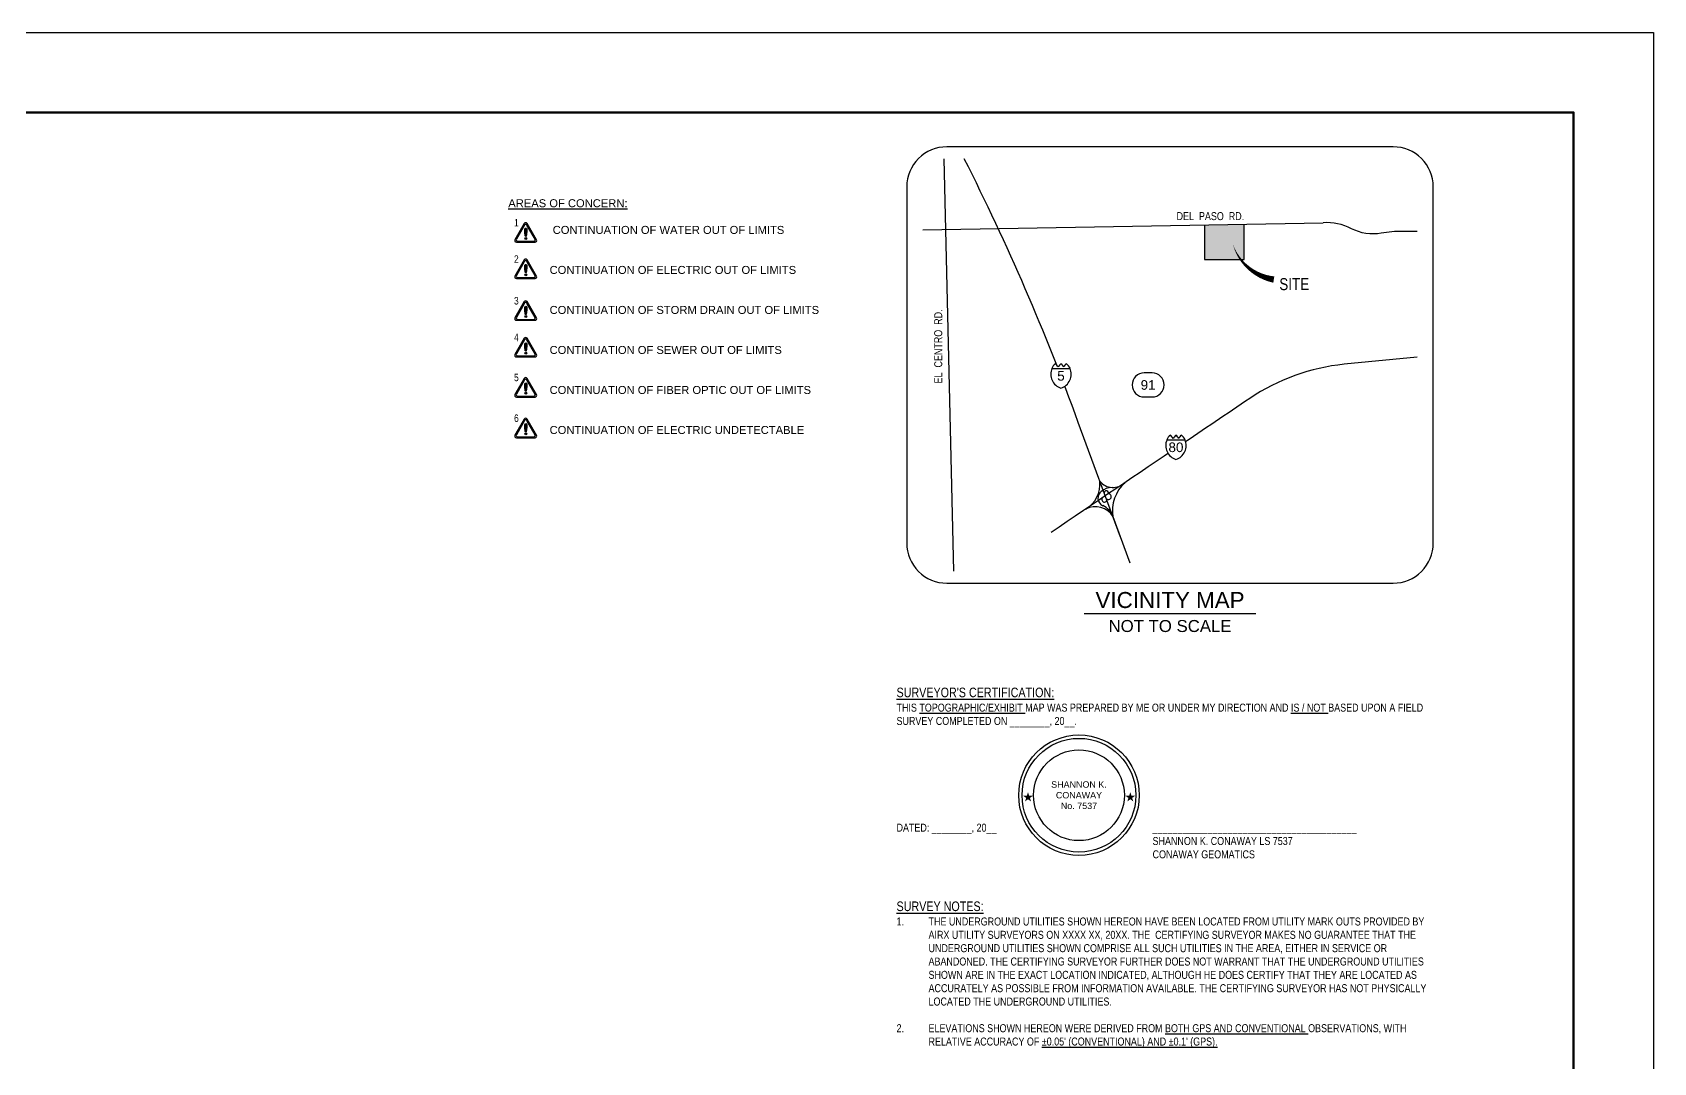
# Paper-space layout 'Topo 24X36' of a CAD drawing. Extents: x 0 to 206, y -2 to 35.
# Drawn here: x 15.74 to 36, y 11.12 to 24 of the extents above; entities that cross this region are included whole.
import ezdxf
from ezdxf.enums import TextEntityAlignment as Align

# ---------------------------------------------------------------- set-up
doc = ezdxf.new("R2010")
doc.units = 21
doc.header["$MEASUREMENT"] = 0
doc.set_wipeout_variables(frame=1)
doc.layers.get('0').update_dxf_attribs({"color": 253})
doc.layers.get('Defpoints').update_dxf_attribs({"color": 253})
for name, color, linetype, lineweight in [('V-ANNO-TTLB-ATRB-', 253, 'Continuous', 25), ('V-ANNO-TTLB-HVY-', 253, 'Continuous', 80), ('V-DETL-ANNO-', 253, 'Continuous', 25), ('V-DETL-VMAP-', 253, 'Continuous', 25), ('V-DETL-VMAP-ANNO-', 253, 'Continuous', 25), ('V-DETL-VMAP-HTCH-', 253, 'Continuous', 25)]:
    doc.layers.add(name, color=color, linetype=linetype, lineweight=lineweight)
doc.styles.add('CG-Symbol', font='arial.ttf', dxfattribs={"width": 0.8, "height": 0.09375})
doc.styles.add('NCS', font='arial.ttf', dxfattribs={"height": 0.1})
doc.styles.add('NCS1', font='arial.ttf', dxfattribs={"width": 0.8, "height": 0.09375})
doc.styles.get("Standard").update_dxf_attribs({"font": 'arial.ttf'})

# ---------------------------------------------------------------- blocks, each defined once
blk = doc.blocks.new('Interstate Number')
at = {"color": 0}
blk.add_wipeout([(-0.07, 0.152), (-0.069, 0.151), (-0.067, 0.15), (-0.066, 0.149), (-0.064, 0.147), (-0.062, 0.145), (-0.06, 0.144), (-0.059, 0.143), (-0.058, 0.142), (-0.056, 0.14), (-0.055, 0.139), (-0.052, 0.137), (-0.051, 0.135), (-0.049, 0.134), (-0.048, 0.132), (-0.046, 0.13), (-0.044, 0.128), (-0.043, 0.126), (-0.041, 0.124), (-0.04, 0.122), (-0.039, 0.121), (-0.037, 0.119), (-0.036, 0.117), (-0.035, 0.115), (-0.034, 0.117), (-0.033, 0.119), (-0.031, 0.121), (-0.03, 0.123), (-0.028, 0.125), (-0.026, 0.128), (-0.023, 0.131), (-0.02, 0.135), (-0.018, 0.137), (-0.015, 0.139), (-0.014, 0.14), (-0.013, 0.142), (-0.01, 0.144), (-0.007, 0.146), (-0.004, 0.149), (-0.002, 0.151), (-0.001, 0.151), (0, 0.152), (0, 0.151), (0.003, 0.149), (0.005, 0.147), (0.008, 0.145), (0.01, 0.144), (0.011, 0.142), (0.013, 0.141), (0.017, 0.137), (0.02, 0.134), (0.022, 0.131), (0.025, 0.129), (0.027, 0.126), (0.029, 0.123), (0.031, 0.12), (0.033, 0.118), (0.034, 0.116), (0.034, 0.115), (0.036, 0.118), (0.037, 0.12), (0.04, 0.123), (0.042, 0.126), (0.044, 0.129), (0.047, 0.132), (0.049, 0.134), (0.051, 0.136), (0.053, 0.138), (0.056, 0.141), (0.059, 0.143), (0.061, 0.145), (0.064, 0.148), (0.066, 0.15), (0.068, 0.151), (0.069, 0.152), (0.071, 0.15), (0.073, 0.149), (0.075, 0.147), (0.077, 0.145), (0.08, 0.143), (0.082, 0.141), (0.084, 0.139), (0.086, 0.137), (0.089, 0.135), (0.091, 0.132), (0.093, 0.129), (0.095, 0.127), (0.097, 0.125), (0.098, 0.123), (0.1, 0.121), (0.101, 0.119), (0.103, 0.117), (0.104, 0.116), (0.105, 0.114), (0.107, 0.111), (0.109, 0.108), (0.111, 0.105), (0.112, 0.102), (0.114, 0.099), (0.115, 0.095), (0.116, 0.093), (0.117, 0.09), (0.118, 0.088), (0.12, 0.084), (0.121, 0.082), (0.122, 0.078), (0.123, 0.074), (0.124, 0.071), (0.125, 0.066), (0.126, 0.063), (0.126, 0.061), (0.127, 0.057), (0.128, 0.053), (0.128, 0.049), (0.129, 0.047), (0.129, 0.043), (0.13, 0.039), (0.13, 0.036), (0.13, 0.035), (0.13, 0.032), (0.13, 0.028), (0.13, 0.024), (0.13, 0.02), (0.13, 0.015), (0.13, 0.012), (0.13, 0.009), (0.13, 0.006), (0.129, 0.002), (0.129, -0.003), (0.128, -0.007), (0.127, -0.011), (0.127, -0.014), (0.126, -0.016), (0.126, -0.02), (0.125, -0.023), (0.124, -0.027), (0.123, -0.03), (0.122, -0.032), (0.121, -0.035), (0.12, -0.038), (0.119, -0.041), (0.119, -0.043), (0.117, -0.046), (0.116, -0.049), (0.115, -0.052), (0.114, -0.055), (0.112, -0.058), (0.111, -0.06), (0.11, -0.062), (0.109, -0.064), (0.108, -0.067), (0.106, -0.07), (0.104, -0.073), (0.102, -0.077), (0.1, -0.08), (0.098, -0.082), (0.097, -0.084), (0.095, -0.086), (0.094, -0.088), (0.092, -0.091), (0.09, -0.094), (0.088, -0.096), (0.086, -0.099), (0.083, -0.101), (0.082, -0.103), (0.08, -0.105), (0.078, -0.107), (0.077, -0.108), (0.075, -0.11), (0.072, -0.113), (0.07, -0.115), (0.068, -0.117), (0.065, -0.119), (0.063, -0.121), (0.061, -0.123), (0.059, -0.124), (0.056, -0.126), (0.054, -0.128), (0.051, -0.13), (0.047, -0.133), (0.043, -0.135), (0.039, -0.138), (0.034, -0.141), (0.031, -0.142), (0.029, -0.143), (0.026, -0.145), (0.022, -0.147), (0.016, -0.149), (0.013, -0.15), (0.009, -0.152), (0.006, -0.153), (0.003, -0.154), (0.001, -0.155), (0, -0.155), (-0.003, -0.154), (-0.007, -0.152), (-0.012, -0.151), (-0.017, -0.149), (-0.022, -0.147), (-0.026, -0.144), (-0.03, -0.143), (-0.034, -0.141), (-0.038, -0.138), (-0.042, -0.136), (-0.047, -0.133), (-0.053, -0.128), (-0.058, -0.125), (-0.061, -0.122), (-0.065, -0.119), (-0.07, -0.115), (-0.073, -0.112), (-0.076, -0.109), (-0.079, -0.106), (-0.082, -0.103), (-0.085, -0.1), (-0.087, -0.097), (-0.089, -0.094), (-0.092, -0.091), (-0.094, -0.088), (-0.097, -0.084), (-0.099, -0.082), (-0.101, -0.078), (-0.104, -0.074), (-0.106, -0.07), (-0.108, -0.066), (-0.11, -0.063), (-0.111, -0.06), (-0.113, -0.055), (-0.116, -0.05), (-0.118, -0.044), (-0.12, -0.04), (-0.121, -0.036), (-0.122, -0.032), (-0.124, -0.027), (-0.125, -0.024), (-0.125, -0.021), (-0.126, -0.019), (-0.127, -0.013), (-0.127, -0.011), (-0.128, -0.006), (-0.129, -0.001), (-0.13, 0.005), (-0.13, 0.01), (-0.13, 0.014), (-0.13, 0.018), (-0.13, 0.018), (-0.13, 0.022), (-0.13, 0.026), (-0.13, 0.03), (-0.13, 0.035), (-0.13, 0.038), (-0.129, 0.041), (-0.129, 0.044), (-0.129, 0.046), (-0.129, 0.048), (-0.128, 0.053), (-0.127, 0.058), (-0.126, 0.063), (-0.125, 0.068), (-0.124, 0.071), (-0.123, 0.074), (-0.122, 0.077), (-0.122, 0.078), (-0.12, 0.082), (-0.119, 0.085), (-0.118, 0.089), (-0.116, 0.093), (-0.115, 0.096), (-0.114, 0.098), (-0.113, 0.101), (-0.111, 0.104), (-0.11, 0.107), (-0.108, 0.11), (-0.106, 0.113), (-0.104, 0.116), (-0.102, 0.119), (-0.1, 0.122), (-0.098, 0.125), (-0.095, 0.128), (-0.094, 0.13), (-0.093, 0.131), (-0.092, 0.132), (-0.089, 0.135), (-0.087, 0.137), (-0.085, 0.139), (-0.083, 0.141), (-0.081, 0.143), (-0.079, 0.145), (-0.076, 0.147), (-0.074, 0.149), (-0.072, 0.15), (-0.071, 0.151)], dxfattribs=at).translate(0, 0, -0.001)
blk.add_line((-0.114, 0.094), (0.114, 0.094), dxfattribs=at)
for centre, radius, start, end in [((0.055, 0.022), 0.183, 156.7986, 252.5535), ((0.006, 0.044), 0.13, 125.8803, 157.2935), ((-0.146, 0.044), 0.13, 31.3187, 54.1197), ((0.076, 0.044), 0.13, 125.8803, 148.6813), ((-0.076, 0.044), 0.13, 31.3187, 54.1197), ((-0.055, 0.022), 0.183, 287.4465, 23.2014), ((0.145, 0.044), 0.13, 125.8803, 148.6813), ((-0.014, 0.037), 0.14, 24.3192, 53.5252)]:
    blk.add_arc(centre, radius, start, end, dxfattribs=at)
at = {"color": 0, "style": 'CG-Symbol', "width": 0.8}
blk.add_attdef('INTERSTATENUMBER', text='', height=0.0938, dxfattribs=at).set_placement((0, 0), align=Align.MIDDLE)
blk = doc.blocks.new('*U198')
for points in [[(-0.637, 0.039), (-0.651, -0.006), (-0.699, -0.006), (-0.66, -0.034), (-0.675, -0.078), (-0.637, -0.051), (-0.599, -0.078), (-0.613, -0.034), (-0.575, -0.006), (-0.622, -0.006)], [(0.642, 0.039), (0.627, -0.006), (0.58, -0.006), (0.618, -0.034), (0.604, -0.078), (0.642, -0.051), (0.68, -0.078), (0.665, -0.034), (0.703, -0.006), (0.656, -0.006)]]:
    blk.add_hatch(color=1).paths.add_polyline_path(points)
at = {"color": 2}
blk.add_circle((0, 0), 0.753, dxfattribs=at)
at = {"color": 1}
blk.add_circle((0, 0), 0.711, dxfattribs=at)
at = {"color": 2, "linetype": 'Continuous'}
blk.add_circle((0, 0), 0.567, dxfattribs=at)
at = {"color": 1, "insert": (0, 0), "char_height": 0.08, "width": 1.05, "attachment_point": 5, "style": 'NCS'}
blk.add_mtext('SHANNON K. CONAWAY\\PNo. 7537 ', dxfattribs=at)
blk = doc.blocks.new('*U211')
blk.add_blockref('*U198', (2.28, -1.345))
at = {"layer": 'V-DETL-ANNO-', "insert": (0, 0), "char_height": 0.1, "width": 6.72855, "attachment_point": 1, "style": 'NCS1'}
blk.add_mtext("\\pxt32;{\\H1.2x;\\L\\C2;SURVEYOR'S CERTIFICATION:\\H0.8333x;\\l\\C256;\\PTHIS \\LTOPOGRAPHIC/EXHIBIT\\l MAP WAS PREPARED BY ME OR UNDER MY DIRECTION AND \\LIS / NOT\\l BASED UPON A FIELD SURVEY COMPLETED ON }________, 20__{\\H0.99996x;.\\P\\P\\P\\P\\P\\P\\P\\PDATED: ________, 20__^I_________________________________________\\Fsimplex|c0;\\P\\fArial|b0|i0|c0|p34;^ISHANNON K. CONAWAY LS 7537\\P^ICONAWAY GEOMATICS}", dxfattribs=at)
blk = doc.blocks.new('24x36')
at = {"layer": 'Defpoints'}
blk.add_lwpolyline([(0, 24), (36, 24), (36, 0), (0, 0)], close=True, dxfattribs=at)
at = {"layer": 'V-ANNO-TTLB-HVY-'}
blk.add_lwpolyline([(1, 1), (35, 1), (35, 23), (1, 23)], close=True, dxfattribs=at)
at = {"layer": 'V-ANNO-TTLB-ATRB-', "style": 'NCS1', "width": 0.8}
for tag, height, p in [('REV6DESCRIPTION', 0.0938, (18.975, 2.875)), ('REV6DATE', 0.0938, (21.725, 2.875)), ('REV6INITIAL', 0.0938, (22.35, 2.875)), ('REV5DESCRIPTION', 0.0938, (18.975, 2.625)), ('REV5DATE', 0.0938, (21.725, 2.625)), ('REV5INITIAL', 0.0938, (22.35, 2.625)), ('REV4DESCRIPTION', 0.0938, (18.975, 2.375)), ('REV4DATE', 0.0938, (21.725, 2.375)), ('REV4INITIAL', 0.0938, (22.35, 2.375)), ('REV3DESCRIPTION', 0.0938, (18.975, 2.125)), ('REV3DATE', 0.0938, (21.725, 2.125)), ('REV3INITIAL', 0.0938, (22.35, 2.125)), ('REV2DESCRIPTION', 0.0938, (18.975, 1.875)), ('REV2DATE', 0.0938, (21.725, 1.875)), ('REV2INITIAL', 0.0938, (22.35, 1.875)), ('REV1DESCRIPTION', 0.0938, (18.975, 1.625)), ('REV1DATE', 0.0938, (21.725, 1.625)), ('REV1INITIAL', 0.0938, (22.35, 1.625)), ('SHEET-#', 0.2, (34.025, 1.175)), ('TOTAL-#', 0.2, (34.675, 1.175))]:
    blk.add_attdef(tag, text='', height=height, dxfattribs=at).set_placement(p, align=Align.MIDDLE_CENTER)
at = {"layer": 'V-ANNO-TTLB-ATRB-', "style": 'NCS1', "flags": 8}
for tag, p in [('PROJECTNAME', (31.1, 2.75)), ('CLIENTNAME', (31.1, 2.25)), ('SHEETDESCRIPTION', (31.095, 1.75))]:
    blk.add_attdef(tag, text='', height=0.2, dxfattribs=at).set_placement(p, align=Align.MIDDLE_CENTER)
at = {"layer": 'V-ANNO-TTLB-ATRB-', "style": 'NCS1'}
for tag, p in [('PROJNUM', (27.85, 2.22)), ('SCALE', (34.35, 2.22)), ('DRAWNBY', (27.85, 1.72)), ('DATE', (34.35, 1.72)), ('CHECKEDBY', (27.85, 1.22))]:
    blk.add_attdef(tag, text='', height=0.1, dxfattribs=at).set_placement(p, align=Align.MIDDLE_CENTER)
blk = doc.blocks.new('*U212')
at = {"layer": 'V-DETL-ANNO-', "insert": (0, 0), "char_height": 0.1, "width": 6.69836, "attachment_point": 1, "style": 'NCS1'}
blk.add_mtext("\\pxi-4,l4;{\\H1.2x;\\L\\C2;SURVEY NOTES:}\\P1.^ITHE UNDERGROUND UTILITIES SHOWN HEREON HAVE BEEN LOCATED FROM UTILITY MARK OUTS PROVIDED BY AIRX UTILITY SURVEYORS ON XXXX XX, 20XX. THE  CERTIFYING SURVEYOR MAKES NO GUARANTEE THAT THE UNDERGROUND UTILITIES SHOWN COMPRISE ALL SUCH UTILITIES IN THE AREA, EITHER IN SERVICE OR ABANDONED. THE CERTIFYING SURVEYOR FURTHER DOES NOT WARRANT THAT THE UNDERGROUND UTILITIES SHOWN ARE IN THE EXACT LOCATION INDICATED, ALTHOUGH HE DOES CERTIFY THAT THEY ARE LOCATED AS ACCURATELY AS POSSIBLE FROM INFORMATION AVAILABLE. THE CERTIFYING SURVEYOR HAS NOT PHYSICALLY LOCATED THE UNDERGROUND UTILITIES.\\P\\P2.^IELEVATIONS SHOWN HEREON WERE DERIVED FROM {\\LBOTH GPS AND CONVENTIONAL} OBSERVATIONS, WITH RELATIVE ACCURACY OF {\\L±0.05' (CONVENTIONAL) AND ±0.1' (GPS).}", dxfattribs=at)
blk = doc.blocks.new('Area of Concern')
blk.add_wipeout([(-0.141, -0.105), (-0.129, -0.126), (0.129, -0.126), (0.141, -0.105), (0.012, 0.118), (-0.012, 0.118)])
at = {"true_color": 0x000000}
h = blk.add_hatch(color=18, dxfattribs=at)
h.dxf.hatch_style = 1
h.paths.add_polyline_path([(-0.018, 0.107), (-0.135, -0.095, 0.57735), (-0.117, -0.126), (0.117, -0.126, 0.57735), (0.135, -0.095), (0.018, 0.107, 0.57735)])
h.paths.add_polyline_path([(0.014, 0.089), (0.117, -0.089, -0.57735), (0.103, -0.114), (-0.103, -0.114, -0.57735), (-0.117, -0.089), (-0.014, 0.089, -0.57735)], flags=16)
h.paths.add_polyline_path([(0.012, 0.039), (0.012, 0.014, -0.051403), (0.006, -0.048, -0.813107), (-0.006, -0.048, -0.051403), (-0.012, 0.014), (-0.012, 0.039, -1)], flags=0)
h.paths.add_polyline_path([(0.012, -0.079, -1), (-0.012, -0.079, -1)], flags=0)
h.paths.add_polyline_path([(0.012, -0.079, 1), (-0.012, -0.079, 1)], flags=0)
h = blk.add_hatch(color=18, dxfattribs=at)
h.dxf.hatch_style = 1
h.paths.add_polyline_path([(0.012, 0.014), (0.012, 0.039, 1), (-0.012, 0.039), (-0.012, 0.014, 0.051403), (-0.006, -0.048, 0.813107), (0.006, -0.048, 0.051403)])
h.paths.add_polyline_path([(0.012, -0.079, 1), (-0.012, -0.079, 1)])
at = {"color": 0}
for points in [[(0.117, -0.126, 0.57735), (0.135, -0.095), (0.018, 0.107, 0.57735), (-0.018, 0.107), (-0.135, -0.095, 0.57735), (-0.117, -0.126)], [(0.103, -0.114, 0.57735), (0.117, -0.089), (0.014, 0.089, 0.57735), (-0.014, 0.089), (-0.117, -0.089, 0.57735), (-0.103, -0.114)], [(-0.006, -0.048, -0.051403), (-0.012, 0.014), (-0.012, 0.039, -1), (0.012, 0.039), (0.012, 0.014, -0.051403), (0.006, -0.048, -0.813107)]]:
    blk.add_lwpolyline(points, format="xyb", close=True, dxfattribs=at)
blk.add_circle((0, -0.079), 0.0124, dxfattribs=at)
at = {"color": 0, "style": 'CG-Symbol', "width": 0.8}
blk.add_attdef('AREAOFCONCERN#', text='', height=0.0938, dxfattribs=at).set_placement((-0.117, 0.118), align=Align.MIDDLE)
blk = doc.blocks.new('Highway Number')
blk.add_wipeout([(-0.05, 0.15), (0.05, 0.15), (0.054, 0.15), (0.063, 0.149), (0.073, 0.148), (0.08, 0.147), (0.093, 0.144), (0.104, 0.14), (0.114, 0.136), (0.126, 0.129), (0.138, 0.122), (0.144, 0.117), (0.153, 0.109), (0.16, 0.102), (0.167, 0.094), (0.171, 0.089), (0.178, 0.078), (0.183, 0.07), (0.185, 0.065), (0.189, 0.057), (0.191, 0.05), (0.194, 0.043), (0.196, 0.036), (0.197, 0.03), (0.199, 0.019), (0.199, 0.013), (0.2, 0.005), (0.2, -0.005), (0.2, -0.012), (0.198, -0.026), (0.196, -0.034), (0.193, -0.044), (0.191, -0.051), (0.187, -0.06), (0.186, -0.064), (0.183, -0.07), (0.18, -0.075), (0.174, -0.084), (0.17, -0.089), (0.163, -0.099), (0.158, -0.104), (0.149, -0.112), (0.143, -0.118), (0.136, -0.123), (0.127, -0.129), (0.117, -0.134), (0.11, -0.138), (0.1, -0.141), (0.091, -0.144), (0.084, -0.146), (0.08, -0.147), (0.074, -0.148), (0.064, -0.149), (0.059, -0.15), (0.054, -0.15), (0.05, -0.15), (-0.05, -0.15), (-0.054, -0.15), (-0.058, -0.15), (-0.06, -0.15), (-0.063, -0.149), (-0.065, -0.149), (-0.067, -0.149), (-0.069, -0.149), (-0.069, -0.149), (-0.073, -0.148), (-0.071, -0.149), (-0.073, -0.148), (-0.073, -0.148), (-0.076, -0.148), (-0.076, -0.148), (-0.081, -0.147), (-0.086, -0.146), (-0.089, -0.145), (-0.091, -0.144), (-0.091, -0.144), (-0.094, -0.143), (-0.094, -0.143), (-0.096, -0.143), (-0.1, -0.141), (-0.098, -0.142), (-0.1, -0.141), (-0.102, -0.141), (-0.102, -0.141), (-0.103, -0.14), (-0.103, -0.14), (-0.105, -0.14), (-0.105, -0.14), (-0.105, -0.14), (-0.108, -0.139), (-0.11, -0.137), (-0.11, -0.137), (-0.11, -0.137), (-0.11, -0.137), (-0.11, -0.137), (-0.112, -0.136), (-0.114, -0.136), (-0.114, -0.136), (-0.116, -0.135), (-0.116, -0.135), (-0.118, -0.134), (-0.118, -0.134), (-0.118, -0.134), (-0.12, -0.133), (-0.12, -0.133), (-0.12, -0.133), (-0.122, -0.132), (-0.125, -0.13), (-0.123, -0.131), (-0.125, -0.13), (-0.129, -0.127), (-0.137, -0.122), (-0.143, -0.118), (-0.149, -0.113), (-0.153, -0.109), (-0.157, -0.105), (-0.161, -0.101), (-0.165, -0.096), (-0.167, -0.094), (-0.17, -0.09), (-0.173, -0.085), (-0.176, -0.081), (-0.179, -0.076), (-0.182, -0.07), (-0.185, -0.066), (-0.188, -0.059), (-0.191, -0.052), (-0.192, -0.048), (-0.194, -0.043), (-0.195, -0.04), (-0.196, -0.033), (-0.197, -0.028), (-0.198, -0.023), (-0.199, -0.015), (-0.2, -0.011), (-0.2, -0.007), (-0.2, -0.003), (-0.2, 0.004), (-0.2, 0.008), (-0.199, 0.013), (-0.199, 0.018), (-0.198, 0.022), (-0.197, 0.028), (-0.196, 0.033), (-0.195, 0.04), (-0.193, 0.044), (-0.192, 0.048), (-0.19, 0.054), (-0.188, 0.058), (-0.186, 0.062), (-0.183, 0.07), (-0.178, 0.079), (-0.172, 0.087), (-0.166, 0.096), (-0.159, 0.103), (-0.154, 0.108), (-0.148, 0.113), (-0.143, 0.118), (-0.137, 0.122), (-0.13, 0.127), (-0.126, 0.129), (-0.121, 0.132), (-0.115, 0.135), (-0.106, 0.139), (-0.099, 0.142), (-0.092, 0.144), (-0.084, 0.146), (-0.078, 0.147), (-0.069, 0.149), (-0.06, 0.15), (-0.058, 0.15), (-0.056, 0.15), (-0.055, 0.15), (-0.052, 0.15)]).translate(0, 0, -0.001)
at = {"elevation": -0.001}
blk.add_lwpolyline([(-0.05, -0.15), (0.05, -0.15, 1), (0.05, 0.15), (-0.05, 0.15, 1)], format="xyb", close=True, dxfattribs=at)
at = {"color": 0, "style": 'CG-Symbol'}
blk.add_attdef('HIGHWAYNUMBER', text='', height=0.12, dxfattribs=at).set_placement((0, 0), align=Align.MIDDLE)

psp = doc.layouts.new('Topo 24X36')

# ---------------------------------------------------------------- hatches: boundary and pattern name
at = {"layer": 'V-DETL-VMAP-HTCH-'}
psp.add_hatch(color=256, dxfattribs=at).paths.add_polyline_path([(30.388, 21.163), (30.884, 21.163), (30.884, 21.604), (30.388, 21.595)])

# ---------------------------------------------------------------- linework, layer by layer
at = {"layer": 'V-DETL-VMAP-'}
for p, q in [((27.13, 22.418), (27.252, 17.267)), ((26.867, 21.531), (31.869, 21.621))]:
    psp.add_line(p, q, dxfattribs=at)
at = {"layer": 'V-DETL-VMAP-', "color": 2}
psp.add_line((29.457, 17.367), (29.245, 17.946), dxfattribs=at)
at = {"layer": 'V-DETL-VMAP-', "color": 3}
psp.add_line((28.884, 16.737), (31.031, 16.737), dxfattribs=at)
psp.add_lwpolyline([(32.747, 22.57), (27.167, 22.57, 0.414214), (26.667, 22.07), (26.667, 17.617, 0.414214), (27.167, 17.117), (32.747, 17.117, 0.414214), (33.247, 17.617), (33.247, 22.07, 0.414214)], format="xyb", close=True, dxfattribs=at)
at = {"layer": 'V-DETL-VMAP-', "color": 2}
for points in [[(28.811, 19.126, 0.030108), (27.386, 22.42, 0.028001)], [(33.047, 19.941), (32.134, 19.852, 0.125217), (30.955, 19.426, -0.000801), (30.088, 18.841)], [(30.088, 18.841, 0.000583), (28.47, 17.75)]]:
    psp.add_lwpolyline(points, format="xyb", dxfattribs=at)
at = {"layer": 'V-DETL-VMAP-', "flags": 128}
psp.add_lwpolyline([(30.388, 21.595), (30.388, 21.163), (30.884, 21.163), (30.884, 21.604)], dxfattribs=at)
at = {"layer": 'V-DETL-VMAP-'}
psp.add_lwpolyline([(33.047, 21.513), (32.861, 21.513, 0.043367), (32.597, 21.49, -0.164413), (32.224, 21.547, 0.136798), (31.869, 21.621)], format="xyb", dxfattribs=at)
at = {"layer": 'V-DETL-VMAP-', "flags": 128}
psp.add_lwpolyline([(30.743, 21.349, 0, 0.08, 0.281344), (31.254, 20.911, 0.15, 0.15, 0.599388)], format="xyseb", dxfattribs=at)
at = {"layer": 'V-DETL-VMAP-', "color": 2}
psp.add_lwpolyline([(29.338, 17.691), (28.811, 19.126)], dxfattribs=at)
at = {"layer": 'V-DETL-VMAP-'}
for centre, radius, start, end in [((28.715, 18.358), 0.367, 300.6418, 5.1395), ((29.161, 18.18), 0.105, 127.5117, 244.8369), ((29.245, 18.522), 0.21, 218.5531, 314.3698), ((29.242, 18.075), 0.238, 92.4466, 127.5117), ((29.162, 18.245), 0.0263, 334.2152, 186.135), ((29.714, 18.022), 0.476, 132.691, 189.2703), ((29.024, 17.817), 0.256, 30.1825, 118.3338), ((29.137, 18.162), 0.0321, 131.2563, 344.6147), ((29.011, 17.86), 0.249, 20.1494, 64.8369), ((29.188, 18.198), 0.0354, 219.2312, 93.1665)]:
    psp.add_arc(centre, radius, start, end, dxfattribs=at)

# ---------------------------------------------------------------- block references
psp.add_blockref('*U212', (26.539, 13.138))
at = {"layer": 'V-DETL-ANNO-'}
psp.add_blockref('*U211', (26.539, 15.811), dxfattribs=at)

# ---------------------------------------------------------------- texts
at = {"layer": 'V-DETL-ANNO-', "insert": (21.687, 21.915), "char_height": 0.1, "width": 7.5, "attachment_point": 1}
psp.add_mtext('{\\L\\C1;AREAS OF CONCERN:\\l\\P}       \\P^I    CONTINUATION OF WATER OUT OF LIMITS\\P\\P\\P^I   CONTINUATION OF ELECTRIC OUT OF LIMITS \\P\\P\\P^I   CONTINUATION OF STORM DRAIN OUT OF LIMITS\\P\\P\\P^I   CONTINUATION OF SEWER OUT OF LIMITS\\P\\P\\P^I   CONTINUATION OF FIBER OPTIC OUT OF LIMITS\\P\\P\\P^I   CONTINUATION OF ELECTRIC UNDETECTABLE \\P\\P\\P^I   ', dxfattribs=at)
at = {"layer": 'V-DETL-VMAP-', "color": 3, "style": 'NCS1'}
for s, height, p in [('VICINITY MAP', 0.2, (29.957, 16.906)), ('NOT TO SCALE', 0.15, (29.957, 16.581))]:
    psp.add_text(s, height=height, dxfattribs=at).set_placement(p, align=Align.MIDDLE_CENTER)
at = {"layer": 'V-DETL-VMAP-ANNO-', "attachment_point": 1, "style": 'NCS1'}
for s, insert, char_height, width in [('DEL  PASO  RD.', (30.039, 21.754), 0.1, 1.82313), ('SITE', (31.323, 20.929), 0.15, 0.4188)]:
    psp.add_mtext(s, dxfattribs=dict(at, insert=insert, char_height=char_height, width=width))
at = {"layer": 'V-DETL-VMAP-ANNO-', "insert": (27.01, 19.613), "char_height": 0.1, "width": 1.55686, "attachment_point": 1, "rotation": 90, "style": 'NCS1'}
psp.add_mtext('EL  CENTRO  RD.', dxfattribs=at)

# ---------------------------------------------------------------- next in the draw order: block references
at = {"layer": 'V-DETL-VMAP-'}
ref = psp.add_blockref('Interstate Number', (28.594, 19.707), dxfattribs=at)
ref.add_attrib('INTERSTATENUMBER', '5', dxfattribs={"layer": '0', "height": 0.12, "style": 'NCS1'}).set_placement((28.594, 19.707), align=Align.MIDDLE)
ref = psp.add_blockref('Interstate Number', (30.031, 18.815), dxfattribs=at)
ref.add_attrib('INTERSTATENUMBER', '80', dxfattribs={"layer": '0', "height": 0.12, "style": 'NCS1'}).set_placement((30.031, 18.815), align=Align.MIDDLE)

# ---------------------------------------------------------------- next in the draw order: block references
at = {"layer": 'V-ANNO-TTLB-HVY-'}
psp.add_blockref('24x36', (0, 0), dxfattribs=at)

# ---------------------------------------------------------------- next in the draw order: block references
at = {"layer": 'V-DETL-ANNO-'}
for p, values in [((21.905, 21.504), {'AREAOFCONCERN#': '1'}), ((21.905, 21.05), {'AREAOFCONCERN#': '2'}), ((21.905, 20.528), {'AREAOFCONCERN#': '3'}), ((21.905, 20.07), {'AREAOFCONCERN#': '4'}), ((21.905, 19.569), {'AREAOFCONCERN#': '5'}), ((21.905, 19.061), {'AREAOFCONCERN#': '6'})]:
    psp.add_blockref('Area of Concern', p, dxfattribs=at).add_auto_attribs(values)
at = {"layer": 'V-DETL-ANNO-', "xscale": 0.9999979999998985, "yscale": 0.9999979999998985, "zscale": 0.9999979999998985}
psp.add_blockref('Highway Number', (29.683, 19.594), dxfattribs=at).add_auto_attribs({'HIGHWAYNUMBER': '91'})

doc.saveas('drawing.dxf')
